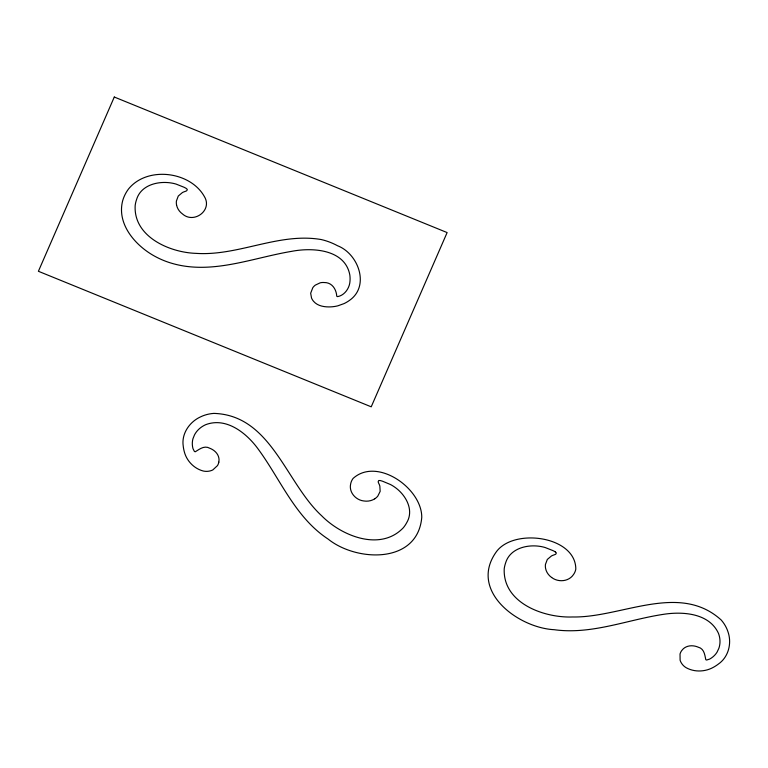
<?xml version="1.0" encoding="UTF-8"?>
<svg xmlns="http://www.w3.org/2000/svg" width="768" height="768" viewBox="0 0 768 768"><rect width="100%" height="100%" fill="white"/><g stroke="black" fill="none" stroke-linecap="round" stroke-linejoin="round"><path stroke-width="1.15" d="M218.822 462.154L219.043 459.706A12.72 11.078 17.8 0 0 215.616 452.006L214.387 450.902A15.043 13.104 17.8 0 0 209.962 448.339C204.432 445.075 199.546 449.174 195.322 451.747A1.747 1.526 17.8 0 1 194.765 451.594A1.574 1.373 17.8 0 1 194.352 451.344L192.979 448.627A23.962 20.87 17.8 0 1 192.931 438.797L194.506 434.88A27.302 23.789 17.8 0 1 199.574 428.544A27.667 24.106 17.8 0 1 205.843 424.627C226.56 416.842 246.874 433.373 258.355 449.318C280.723 479.846 295.363 517.555 328.128 539.078C356.506 561.946 417.658 564.317 421.757 517.421C422.054 488.39 377.05 456.643 353.078 478.445A17.52 15.264 17.8 0 0 350.678 483.821C348.662 492.163 355.651 500.054 363.782 500.966A15.158 13.21 17.8 0 0 374.688 498.835M555.235 551.827L556.339 552.835L555.965 553.882A3.197 2.784 17.8 0 1 555.216 554.458L553.805 554.986A16.118 14.045 17.8 0 0 551.462 555.955L547.315 559.45L545.462 564.384A16.157 14.074 17.8 0 0 545.597 568.445A15.158 13.21 17.8 0 0 551.645 577.498M551.654 577.488C558.24 582.538 568.733 581.722 573.494 574.56A17.52 15.264 17.8 0 0 575.798 569.155C575.933 535.93 513.158 527.53 496.032 552.24C468.672 591.091 518.189 627.859 554.198 629.702C591.542 634.858 627.158 619.795 663.533 614.323C682.858 611.309 709.277 613.142 718.483 633.398A27.667 24.106 17.8 0 1 719.971 640.474A27.302 23.789 17.8 0 1 718.829 648.413L717.014 652.234A23.962 20.87 17.8 0 1 709.709 659.059L706.752 660.019A1.574 1.373 17.8 0 1 706.272 659.914A1.747 1.526 17.8 0 1 705.782 659.635C704.755 654.912 704.275 648.614 698.064 647.117A15.043 13.104 17.8 0 0 693.082 645.85L691.402 645.773A12.72 11.078 17.8 0 0 683.309 648.778L681.658 650.65A14.813 12.902 17.8 0 0 680.035 654.019L680.112 660.211A13.91 12.115 17.8 0 0 682.656 664.752A13.402 11.674 17.8 0 0 686.141 667.699C694.454 672.346 705.178 671.933 713.414 667.296A45.552 39.686 17.8 0 0 718.454 664.003C728.563 657.005 731.99 643.19 727.987 631.824A35.914 31.286 17.8 0 0 721.219 620.026C679.258 581.875 621.283 617.914 572.64 616.973C543.802 618.077 502.781 603.014 504.211 568.886A39.187 34.138 17.8 0 1 505.594 562.982C509.866 548.496 526.982 544.214 540.307 546.422A32.746 28.522 17.8 0 1 545.232 547.555L552.922 550.598A27.514 23.971 17.8 0 1 555.245 551.818M176.563 205.027A16.157 14.074 17.8 0 1 176.429 200.966L178.282 196.022L182.429 192.538A16.118 14.045 17.8 0 1 184.771 191.568L186.192 191.04A3.197 2.784 17.8 0 0 186.931 190.454L187.306 189.418L186.202 188.41A27.514 23.971 17.8 0 0 183.888 187.19L176.198 184.128A32.746 28.522 17.8 0 0 171.283 183.005C157.949 180.787 140.832 185.078 136.56 199.565A39.187 34.138 17.8 0 0 135.178 205.469C133.286 236.573 169.402 252.48 195.946 253.363C238.445 256.272 278.832 232.224 321.283 239.558A56.352 49.094 17.8 0 1 337.536 245.741C358.512 253.805 370.195 286.243 349.306 300.509A37.555 32.717 17.8 0 1 343.978 303.629L337.862 305.818A34.109 29.712 17.8 0 1 328.886 306.922C323.386 306.912 317.27 305.712 313.546 301.296A13.862 12.077 17.8 0 1 311.53 298.013L310.666 293.222L312.826 287.645A15.677 13.651 17.8 0 1 315.312 285.12L320.189 282.816A12.01 10.464 17.8 0 1 324.096 282.528C332.189 282.326 336.355 289.488 336.749 296.218A1.747 1.526 17.8 0 0 337.248 296.486A1.574 1.373 17.8 0 0 337.718 296.602C344.717 295.296 349.699 287.942 349.997 281.069A35.165 30.634 17.8 0 0 349.805 274.896C345.024 249.216 312.384 247.286 291.619 251.357C251.107 258.106 209.578 275.971 168.509 262.272A74.102 64.56 17.8 0 1 154.474 256.08C135.312 245.52 116.544 224.054 122.678 200.688A47.251 41.165 17.8 0 1 128.486 189.034C147.11 165.907 190.272 171.254 204.365 196.55C212.803 210.192 193.987 224.112 182.621 214.061A15.158 13.21 17.8 0 1 176.582 205.027M218.822 462.154A14.813 12.902 17.8 0 1 217.459 465.629L212.832 469.91A13.91 12.115 17.8 0 1 207.686 471.322A13.402 11.674 17.8 0 1 203.078 470.966C194.016 468.547 186.653 460.867 184.32 451.814A45.552 39.686 17.8 0 1 183.226 446.035C181.344 433.766 189.466 421.997 200.371 416.957A35.914 31.286 17.8 0 1 213.83 413.395C271.19 415.114 285.754 482.726 321.686 515.798C341.731 536.15 380.477 551.702 403.286 527.789A39.187 34.138 17.8 0 0 406.694 522.71C414.432 509.904 405.648 494.678 394.685 487.114A32.746 28.522 17.8 0 0 390.413 484.502L382.781 481.315A27.514 23.971 17.8 0 0 380.266 480.557L378.739 480.509L378.24 481.498A3.197 2.784 17.8 0 0 378.326 482.419L378.922 483.773A16.118 14.045 17.8 0 1 379.843 486.067L380.16 491.366L377.798 496.109A16.157 14.074 17.8 0 1 374.698 498.845M114.288 97.027L38.4 271.277L371.222 406.819L447.12 232.57L114.288 97.027"/></g></svg>
